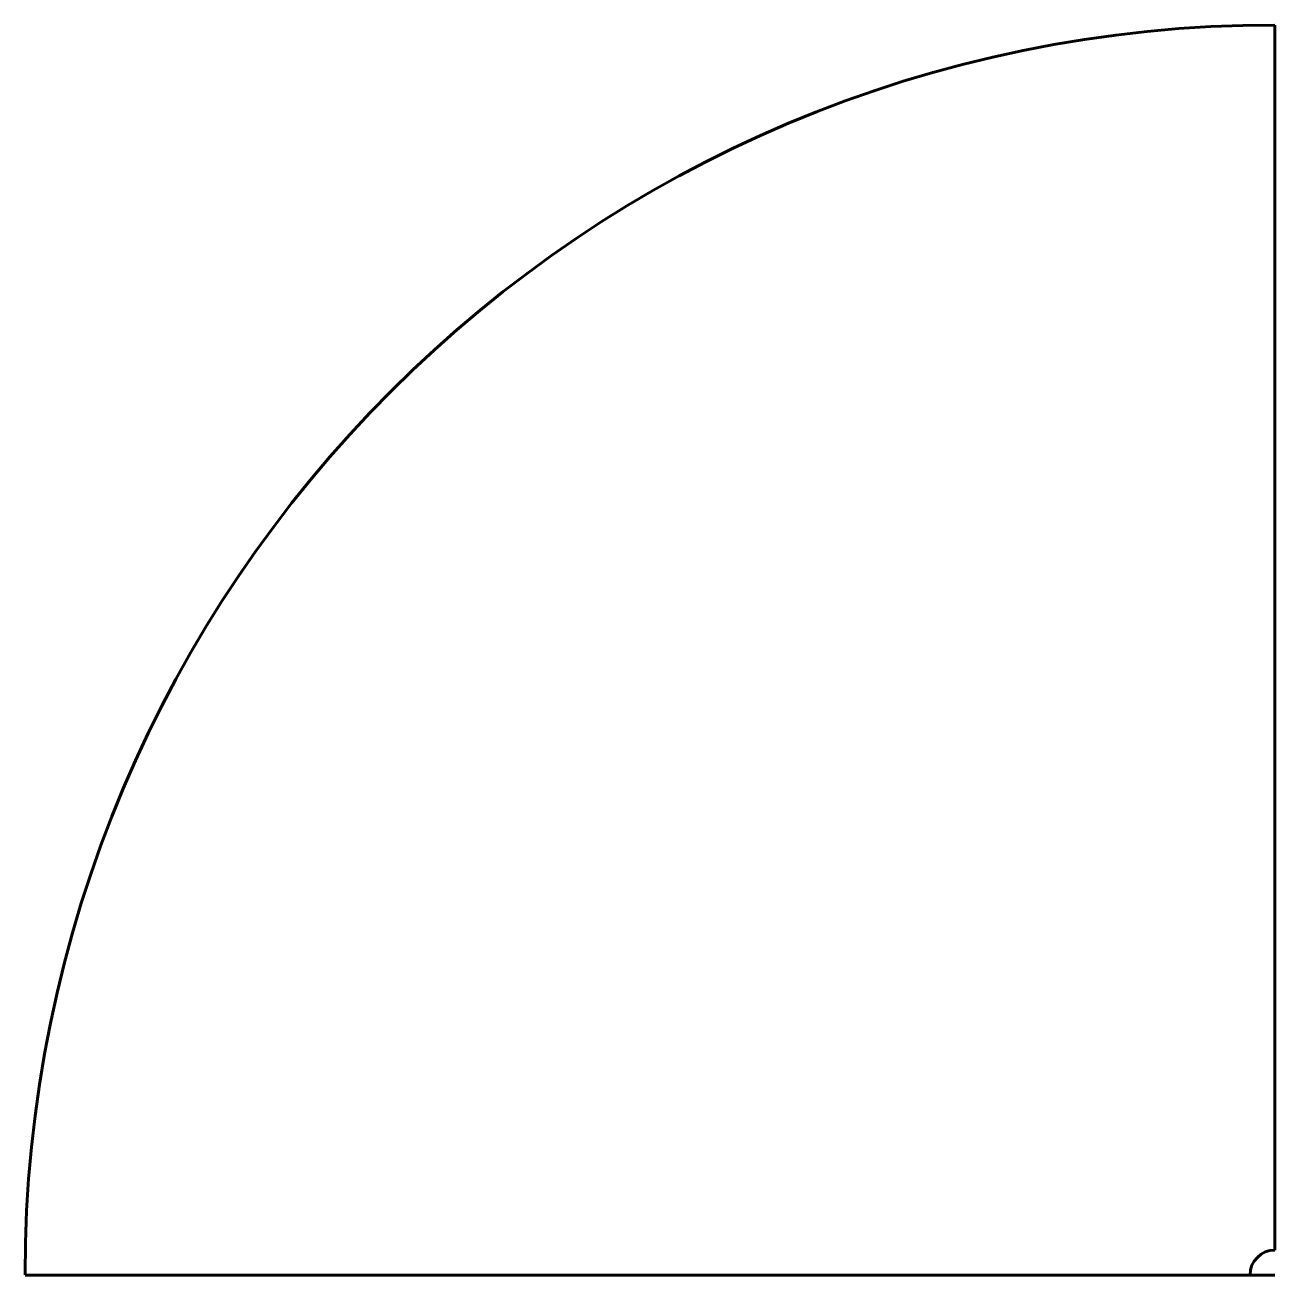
# Model space of a CAD drawing. Header units: millimetres. Extents: x -50.1 to 0, y 0 to 50.1.
import ezdxf

# ---------------------------------------------------------------- set-up
doc = ezdxf.new("R2010")
doc.units = ezdxf.units.MM
doc.linetypes.add('K5LT_BASIC', pattern=[0])

msp = doc.modelspace()

# ---------------------------------------------------------------- linework, layer by layer
at = {"color": 150, "linetype": 'K5LT_BASIC', "lineweight": 60, "true_color": 0x0080ff}
for p, q in [((0, 1), (0, 50.068)), ((0, 0), (-50.068, 0))]:
    msp.add_line(p, q, dxfattribs=at)
for radius in [50.068, 1]:
    msp.add_arc((0, 0), radius, 90, 180, dxfattribs=at)

doc.saveas('drawing.dxf')
